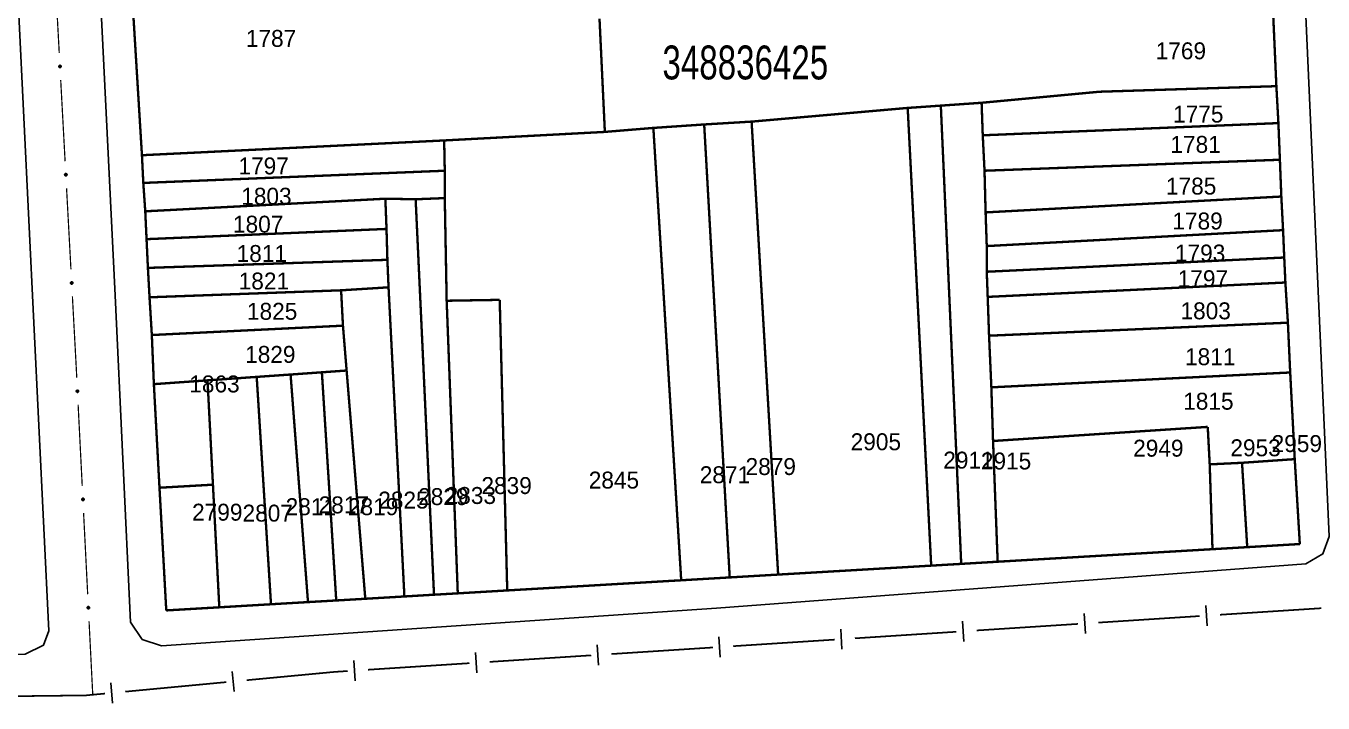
# Model space of a CAD drawing. Extents: x 202481 to 204056, y 4838981 to 4840330.
# Drawn here: x 202939.6 to 203131.1, y 4838990.2 to 4839090.1 of the extents above; entities that cross this region are included whole.
import ezdxf
from ezdxf.enums import TextEntityAlignment as Align

# ---------------------------------------------------------------- set-up
doc = ezdxf.new("R2010")
doc.units = 0
doc.header["$LTSCALE"] = 1.5
doc.header["$MEASUREMENT"] = 0
for name, color, linetype in [('CD_MALHA_LOTES', 7, 'CONTINUOUS'), ('CD_TXT_QUADRA', 7, 'CONTINUOUS'), ('LM-LIM-SETORES-BAIRROS', 250, 'CONTINUOUS'), ('RU-QUADRA', 210, 'CONTINUOUS'), ('SV-EIXO-RUA-PAV', 20, 'CONTINUOUS'), ('SV-RUA-PAVIM', 7, 'CONTINUOUS'), ('Th_NmrPort', 1, 'CONTINUOUS')]:
    doc.layers.add(name, color=color, linetype=linetype)
doc.styles.add('ARIAL', font='ARIAL.SHX')

msp = doc.modelspace()

# ---------------------------------------------------------------- linework, layer by layer
at = {"layer": 'CD_MALHA_LOTES', "linetype": 'Continuous', "const_width": 0.35, "flags": 128}
for points in [[(202956.76, 4839071.06), (202954.96, 4839100.41)], [(203123.66, 4839093.61), (203124.21, 4839081.25)], [(203025.09, 4839074.5), (203024.3, 4839091.22)], [(203080.7, 4839078.8), (203098.08, 4839080.43)], [(203098.08, 4839080.43), (203124.21, 4839081.25)], [(203124.21, 4839081.25), (203124.51, 4839075.8)], [(203069.79, 4839078.04), (203074.68, 4839078.38)], [(203074.68, 4839078.38), (203080.7, 4839078.8)], [(203077.69, 4839010.74), (203074.68, 4839078.38)], [(203080.87, 4839074), (203080.7, 4839078.8)], [(203046.75, 4839076.02), (203069.79, 4839078.04)], [(203073.26, 4839010.48), (203069.79, 4839078.04)], [(203001.37, 4839073.24), (203025.09, 4839074.5)], [(203032.25, 4839075.09), (203025.09, 4839074.5)], [(203032.25, 4839075.09), (203039.75, 4839075.6)], [(203036.36, 4839008.32), (203032.25, 4839075.09)], [(203039.75, 4839075.6), (203046.75, 4839076.02)], [(203043.52, 4839008.74), (203039.75, 4839075.6)], [(203050.67, 4839009.16), (203046.75, 4839076.02)], [(203080.87, 4839074), (203124.51, 4839075.8)], [(203124.51, 4839075.8), (203124.73, 4839070.39)], [(202956.76, 4839071.06), (203001.37, 4839073.24)], [(203001.46, 4839068.77), (203001.37, 4839073.24)], [(203081.13, 4839068.77), (203080.87, 4839074)], [(202956.96, 4839066.97), (202956.76, 4839071.06)], [(202956.96, 4839066.97), (203001.46, 4839068.77)], [(203001.46, 4839064.73), (203001.46, 4839068.77)], [(203081.13, 4839068.77), (203124.73, 4839070.39)], [(203081.29, 4839062.62), (203081.13, 4839068.77)], [(203124.73, 4839070.39), (203124.94, 4839064.96)], [(202957.25, 4839062.78), (202956.96, 4839066.97)], [(203081.29, 4839062.62), (203124.94, 4839064.96)], [(203124.94, 4839064.96), (203125.2, 4839060)], [(202957.25, 4839062.78), (202992.69, 4839064.64)], [(202992.69, 4839064.64), (202997.16, 4839064.56)], [(202992.86, 4839060.18), (202992.69, 4839064.64)], [(202997.16, 4839064.56), (203001.46, 4839064.73)], [(202999.87, 4839006.19), (202997.16, 4839064.56)], [(203001.74, 4839049.58), (203001.46, 4839064.73)], [(202957.44, 4839058.67), (202957.25, 4839062.78)], [(203081.46, 4839057.65), (203081.29, 4839062.62)], [(202957.44, 4839058.67), (202992.86, 4839060.18)], [(202992.99, 4839055.62), (202992.86, 4839060.18)], [(203081.46, 4839057.65), (203125.2, 4839060)], [(203125.2, 4839060), (203125.37, 4839055.96)], [(202957.64, 4839054.43), (202957.44, 4839058.67)], [(203081.46, 4839053.86), (203081.46, 4839057.65)], [(202957.64, 4839054.43), (202992.99, 4839055.62)], [(202993.16, 4839051.56), (202992.99, 4839055.62)], [(203081.46, 4839053.86), (203125.37, 4839055.96)], [(203125.37, 4839055.96), (203125.54, 4839052.27)], [(202957.88, 4839050.09), (202957.64, 4839054.43)], [(203081.6, 4839050.15), (203081.46, 4839053.86)], [(202986.16, 4839051.12), (202993.16, 4839051.56)], [(202995.5, 4839005.93), (202993.16, 4839051.56)], [(203081.6, 4839050.15), (203125.54, 4839052.27)], [(203125.54, 4839052.27), (203125.91, 4839046.34)], [(202957.88, 4839050.09), (202986.16, 4839051.12)], [(202958.22, 4839044.52), (202957.88, 4839050.09)], [(202986.43, 4839045.9), (202986.16, 4839051.12)], [(203001.74, 4839049.58), (203009.57, 4839049.71)], [(203003.38, 4839006.39), (203001.74, 4839049.58)], [(203009.57, 4839049.71), (203010.68, 4839006.82)], [(203081.8, 4839044.42), (203081.6, 4839050.15)], [(202958.22, 4839044.52), (202986.43, 4839045.9)], [(202986.97, 4839039.28), (202986.43, 4839045.9)], [(203081.8, 4839044.42), (203125.91, 4839046.34)], [(203125.91, 4839046.34), (203126.25, 4839038.99)], [(202958.52, 4839037.27), (202958.22, 4839044.52)], [(203082.14, 4839036.8), (203081.8, 4839044.42)], [(202966.44, 4839037.83), (202973.7, 4839038.34)], [(202973.7, 4839038.34), (202978.7, 4839038.69)], [(202975.81, 4839004.78), (202973.7, 4839038.34)], [(202978.7, 4839038.69), (202983.32, 4839039.02)], [(202981.27, 4839005.1), (202978.7, 4839038.69)], [(202983.32, 4839039.02), (202986.97, 4839039.28)], [(202985.44, 4839005.34), (202983.32, 4839039.02)], [(202989.73, 4839005.59), (202986.97, 4839039.28)], [(203082.14, 4839036.8), (203126.25, 4839038.99)], [(203126.25, 4839038.99), (203126.92, 4839026.2)], [(202958.52, 4839037.27), (202966.44, 4839037.83)], [(202959.35, 4839021.98), (202958.52, 4839037.27)], [(202967.24, 4839022.43), (202966.44, 4839037.83)], [(203082.39, 4839028.88), (203082.14, 4839036.8)], [(203082.39, 4839028.88), (203114.08, 4839030.96)], [(203114.08, 4839030.96), (203114.37, 4839025.43)], [(203083.07, 4839011.06), (203082.39, 4839028.88)], [(203114.37, 4839025.43), (203119.14, 4839025.66)], [(203114.78, 4839012.91), (203114.37, 4839025.43)], [(203119.14, 4839025.66), (203126.92, 4839026.2)], [(203119.91, 4839013.21), (203119.14, 4839025.66)], [(203126.92, 4839026.2), (203127.67, 4839013.67)], [(202959.35, 4839021.98), (202967.24, 4839022.43)], [(202960.35, 4839003.87), (202959.35, 4839021.98)], [(202968.18, 4839004.33), (202967.24, 4839022.43)], [(203119.91, 4839013.21), (203114.78, 4839012.91)], [(203127.67, 4839013.67), (203119.91, 4839013.21)], [(203114.78, 4839012.91), (203083.07, 4839011.06)], [(203073.26, 4839010.48), (203050.67, 4839009.16)], [(203077.69, 4839010.74), (203073.26, 4839010.48)], [(203083.07, 4839011.06), (203077.69, 4839010.74)], [(203036.36, 4839008.32), (203010.68, 4839006.82)], [(203043.52, 4839008.74), (203036.36, 4839008.32)], [(203050.67, 4839009.16), (203043.52, 4839008.74)], [(202989.73, 4839005.59), (202985.44, 4839005.34)], [(202995.5, 4839005.93), (202989.73, 4839005.59)], [(202999.87, 4839006.19), (202995.5, 4839005.93)], [(203003.38, 4839006.39), (202999.87, 4839006.19)], [(203010.68, 4839006.82), (203003.38, 4839006.39)], [(202968.18, 4839004.33), (202960.35, 4839003.87)], [(202975.81, 4839004.78), (202968.18, 4839004.33)], [(202981.27, 4839005.1), (202975.81, 4839004.78)], [(202985.44, 4839005.34), (202981.27, 4839005.1)]]:
    msp.add_lwpolyline(points, dxfattribs=at)
at = {"layer": 'LM-LIM-SETORES-BAIRROS'}
for points in [[(203113.979566, 4839001.604119), (203113.7864, 4839004.597893)], [(203078.054269, 4838999.28613), (203077.861104, 4839002.279905)], [(203096.016918, 4839000.445124), (203095.823752, 4839003.438899)], [(203042.128973, 4838996.968142), (203041.935807, 4838999.961917)], [(203060.091621, 4838998.127136), (203059.898455, 4839001.120911)], [(203024.166325, 4838995.809148), (203023.973159, 4838998.802923)], [(202988.241028, 4838993.49116), (202988.047862, 4838996.484935)], [(203006.203676, 4838994.650154), (203006.010511, 4838997.643929)], [(202970.358285, 4838991.889115), (202970.076274, 4838994.875831)], [(202952.437992, 4838990.197049), (202952.155981, 4838993.183764)]]:
    msp.add_lwpolyline(points, dxfattribs=at)
at = {"layer": 'LM-LIM-SETORES-BAIRROS', "const_width": 0.25}
for points in [[(203115.878833, 4839003.229783), (203130.847706, 4839004.195612)], [(203079.953536, 4839000.911795), (203094.92241, 4839001.877623)], [(203097.916185, 4839002.070789), (203112.885058, 4839003.036617)], [(203061.990888, 4838999.752801), (203076.959762, 4839000.718629)], [(203026.065591, 4838997.434813), (203041.034465, 4838998.400641)], [(203044.02824, 4838998.593807), (203058.997113, 4838999.559635)], [(202990.140295, 4838995.116824), (203005.109168, 4838996.082653)], [(203008.102943, 4838996.275818), (203023.071817, 4838997.241647)], [(202972.208423, 4838993.57048), (202985.150857, 4838994.792528)], [(202985.150857, 4838994.792528), (202985.23, 4838994.8)], [(202985.23, 4838994.8), (202987.14652, 4838994.923659)], [(202954.28813, 4838991.878414), (202969.221708, 4838993.288469)], [(202936.314807, 4838991.186786), (202948.313975, 4838991.328054)], [(202948.313975, 4838991.328054), (202948.48, 4838991.33)], [(202948.48, 4838991.33), (202951.301415, 4838991.596403)]]:
    msp.add_lwpolyline(points, dxfattribs=at)
at = {"layer": 'RU-QUADRA', "linetype": 'Continuous', "const_width": 0.18, "flags": 128}
msp.add_lwpolyline([(203123.66, 4839093.61), (203124.21, 4839081.25), (203124.51, 4839075.8), (203124.73, 4839070.39), (203124.94, 4839064.96), (203125.2, 4839060), (203125.37, 4839055.96), (203125.54, 4839052.27), (203125.91, 4839046.34), (203126.25, 4839038.99), (203126.92, 4839026.2), (203127.67, 4839013.67), (203119.91, 4839013.21), (203114.78, 4839012.91), (203083.07, 4839011.06), (203077.69, 4839010.74), (203073.26, 4839010.48), (203050.67, 4839009.16), (203043.52, 4839008.74), (203036.36, 4839008.32), (203010.68, 4839006.82), (203003.38, 4839006.39), (202999.87, 4839006.19), (202995.5, 4839005.93), (202989.73, 4839005.59), (202985.44, 4839005.34), (202981.27, 4839005.1), (202975.81, 4839004.78), (202968.18, 4839004.33), (202960.35, 4839003.87), (202959.35, 4839021.98), (202958.52, 4839037.27), (202958.22, 4839044.52), (202957.88, 4839050.09), (202957.64, 4839054.43), (202957.44, 4839058.67), (202957.25, 4839062.78), (202956.96, 4839066.97), (202956.76, 4839071.06), (202954.96, 4839100.41)], dxfattribs=at)
at = {"layer": 'SV-EIXO-RUA-PAV', "const_width": 0.18}
for points in [[(202943.90476, 4839098.139933), (202944.552706, 4839086.157439)], [(202944.768689, 4839082.163274), (202945.416635, 4839070.18078)], [(202945.632618, 4839066.186616), (202946.280564, 4839054.204122)], [(202946.496547, 4839050.209957), (202947.036502, 4839040.224545)], [(202947.036502, 4839040.224545), (202947.06, 4839039.79)], [(202947.06, 4839039.79), (202947.138847, 4839038.227168)], [(202947.340395, 4839034.232249), (202947.94504, 4839022.247491)], [(202948.146589, 4839018.252572), (202948.751234, 4839006.267815)], [(202948.952783, 4839002.272896), (202949.456654, 4838992.285598)], [(202949.456654, 4838992.285598), (202949.500006, 4838991.426311)]]:
    msp.add_lwpolyline(points, dxfattribs=at)
at = {"layer": 'SV-EIXO-RUA-PAV'}
for points in [[(202944.762859, 4839084.309772), (202944.799719, 4839084.277625), (202944.824824, 4839084.242459), (202944.837322, 4839084.207102), (202944.840218, 4839084.172979), (202944.83925, 4839084.137735), (202944.830434, 4839084.102418), (202944.811967, 4839084.065387), (202944.779979, 4839084.028185), (202944.742265, 4839084.004835), (202944.708257, 4839083.990728), (202944.672849, 4839083.985659), (202944.638627, 4839083.987173), (202944.602244, 4839083.997544), (202944.564899, 4839084.016625), (202944.52827, 4839084.049695), (202944.503894, 4839084.08434), (202944.492704, 4839084.118856), (202944.487833, 4839084.154485), (202944.489253, 4839084.190454), (202944.498106, 4839084.225073), (202944.517386, 4839084.262638), (202944.550506, 4839084.298359), (202944.584782, 4839084.323066), (202944.619132, 4839084.334737), (202944.654317, 4839084.338743), (202944.689677, 4839084.338202), (202944.725549, 4839084.330818), (202944.762859, 4839084.309772)], [(202945.626788, 4839068.333113), (202945.663648, 4839068.300966), (202945.688753, 4839068.2658), (202945.701251, 4839068.230444), (202945.704147, 4839068.19632), (202945.703179, 4839068.161077), (202945.694363, 4839068.125759), (202945.675896, 4839068.088728), (202945.643908, 4839068.051526), (202945.606194, 4839068.028176), (202945.572186, 4839068.014069), (202945.536778, 4839068.009), (202945.502556, 4839068.010514), (202945.466173, 4839068.020885), (202945.428828, 4839068.039966), (202945.392199, 4839068.073037), (202945.367823, 4839068.107681), (202945.356633, 4839068.142197), (202945.351762, 4839068.177826), (202945.353182, 4839068.213795), (202945.362035, 4839068.248414), (202945.381315, 4839068.28598), (202945.414435, 4839068.3217), (202945.448711, 4839068.346407), (202945.483061, 4839068.358079), (202945.518246, 4839068.362084), (202945.553606, 4839068.361543), (202945.589477, 4839068.354159), (202945.626788, 4839068.333113)], [(202946.490717, 4839052.356454), (202946.527577, 4839052.324307), (202946.552682, 4839052.289142), (202946.56518, 4839052.253785), (202946.568076, 4839052.219661), (202946.567108, 4839052.184418), (202946.558292, 4839052.1491), (202946.539825, 4839052.112069), (202946.507837, 4839052.074868), (202946.470122, 4839052.051517), (202946.436115, 4839052.03741), (202946.400707, 4839052.032341), (202946.366485, 4839052.033855), (202946.330102, 4839052.044226), (202946.292757, 4839052.063307), (202946.256128, 4839052.096378), (202946.231752, 4839052.131022), (202946.220562, 4839052.165538), (202946.215691, 4839052.201167), (202946.217111, 4839052.237136), (202946.225964, 4839052.271755), (202946.245244, 4839052.309321), (202946.278364, 4839052.345041), (202946.31264, 4839052.369748), (202946.34699, 4839052.38142), (202946.382175, 4839052.385425), (202946.417535, 4839052.384884), (202946.453406, 4839052.3775), (202946.490717, 4839052.356454)], [(202947.342322, 4839036.378753), (202947.379065, 4839036.346473), (202947.404043, 4839036.311217), (202947.416413, 4839036.275815), (202947.419186, 4839036.241682), (202947.418091, 4839036.206442), (202947.409147, 4839036.171156), (202947.390546, 4839036.134192), (202947.358424, 4839036.097106), (202947.320625, 4839036.073892), (202947.286567, 4839036.059908), (202947.251141, 4839036.054967), (202947.216925, 4839036.056605), (202947.180579, 4839036.067107), (202947.143304, 4839036.086323), (202947.106795, 4839036.119526), (202947.082544, 4839036.154258), (202947.071478, 4839036.188814), (202947.066736, 4839036.224461), (202947.068286, 4839036.260425), (202947.077265, 4839036.295011), (202947.09668, 4839036.332507), (202947.129929, 4839036.368107), (202947.164294, 4839036.39269), (202947.198685, 4839036.404238), (202947.233885, 4839036.408116), (202947.269243, 4839036.407447), (202947.305087, 4839036.399934), (202947.342322, 4839036.378753)], [(202948.148516, 4839020.399077), (202948.185259, 4839020.366797), (202948.210237, 4839020.331541), (202948.222607, 4839020.296139), (202948.22538, 4839020.262005), (202948.224284, 4839020.226765), (202948.215341, 4839020.19148), (202948.19674, 4839020.154516), (202948.164617, 4839020.11743), (202948.126819, 4839020.094216), (202948.092761, 4839020.080232), (202948.057334, 4839020.075291), (202948.023118, 4839020.076929), (202947.986773, 4839020.087431), (202947.949498, 4839020.106647), (202947.912988, 4839020.13985), (202947.888737, 4839020.174582), (202947.877672, 4839020.209138), (202947.87293, 4839020.244785), (202947.87448, 4839020.280748), (202947.883459, 4839020.315335), (202947.902874, 4839020.352831), (202947.936122, 4839020.388431), (202947.970487, 4839020.413014), (202948.004879, 4839020.424561), (202948.040078, 4839020.42844), (202948.075437, 4839020.427771), (202948.111281, 4839020.420257), (202948.148516, 4839020.399077)], [(202948.954709, 4839004.4194), (202948.991453, 4839004.387121), (202949.016431, 4839004.351864), (202949.0288, 4839004.316463), (202949.031574, 4839004.282329), (202949.030478, 4839004.247089), (202949.021534, 4839004.211804), (202949.002933, 4839004.17484), (202948.970811, 4839004.137754), (202948.933013, 4839004.11454), (202948.898954, 4839004.100556), (202948.863528, 4839004.095615), (202948.829312, 4839004.097253), (202948.792967, 4839004.107755), (202948.755691, 4839004.126971), (202948.719182, 4839004.160173), (202948.694931, 4839004.194906), (202948.683866, 4839004.229462), (202948.679124, 4839004.265108), (202948.680673, 4839004.301072), (202948.689652, 4839004.335658), (202948.709068, 4839004.373154), (202948.742316, 4839004.408755), (202948.776681, 4839004.433338), (202948.811073, 4839004.444885), (202948.846272, 4839004.448764), (202948.881631, 4839004.448095), (202948.917475, 4839004.440581), (202948.954709, 4839004.4194)]]:
    msp.add_lwpolyline(points, close=True, dxfattribs=at)
for points in [[(202944.489253, 4839084.190454), (202944.503894, 4839084.08434)], [(202944.494549, 4839084.203464), (202944.515247, 4839084.073398)], [(202944.498106, 4839084.225073), (202944.52827, 4839084.049695)], [(202944.51042, 4839084.238485), (202944.545702, 4839084.040882)], [(202944.517386, 4839084.262638), (202944.564899, 4839084.016625)], [(202944.535681, 4839084.276747), (202944.582896, 4839084.010097)], [(202944.550506, 4839084.298359), (202944.602244, 4839083.997544)], [(202944.566761, 4839084.308491), (202944.619133, 4839083.997024)], [(202944.584782, 4839084.323066), (202944.638627, 4839083.987173)], [(202944.601376, 4839084.325394), (202944.655074, 4839083.989402)], [(202944.619132, 4839084.334737), (202944.672849, 4839083.985659)], [(202944.636434, 4839084.334123), (202944.687849, 4839083.989808)], [(202944.654317, 4839084.338743), (202944.708257, 4839083.990728)], [(202944.673296, 4839084.33475), (202944.726773, 4839084.002845)], [(202944.689677, 4839084.338202), (202944.742265, 4839084.004835)], [(202944.707727, 4839084.329779), (202944.761314, 4839084.021111)], [(202944.725549, 4839084.330818), (202944.779979, 4839084.028185)], [(202944.742454, 4839084.319358), (202944.793904, 4839084.050203)], [(202944.762859, 4839084.309772), (202944.811967, 4839084.065387)], [(202944.782225, 4839084.291445), (202944.82038, 4839084.091264)], [(202944.799719, 4839084.277625), (202944.830434, 4839084.102418)], [(202944.814117, 4839084.25764), (202944.833379, 4839084.128863)], [(202944.824824, 4839084.242459), (202944.83925, 4839084.137735)], [(202945.353182, 4839068.213795), (202945.367823, 4839068.107681)], [(202945.358478, 4839068.226805), (202945.379176, 4839068.096739)], [(202945.362035, 4839068.248414), (202945.392199, 4839068.073037)], [(202945.374349, 4839068.261826), (202945.409631, 4839068.064223)], [(202945.381315, 4839068.28598), (202945.428828, 4839068.039966)], [(202945.39961, 4839068.300088), (202945.446825, 4839068.033438)], [(202945.414435, 4839068.3217), (202945.466173, 4839068.020885)], [(202945.43069, 4839068.331832), (202945.483061, 4839068.020365)], [(202945.448711, 4839068.346407), (202945.502556, 4839068.010514)], [(202945.465305, 4839068.348736), (202945.519003, 4839068.012743)], [(202945.483061, 4839068.358079), (202945.536778, 4839068.009)], [(202945.500362, 4839068.357464), (202945.551778, 4839068.013149)], [(202945.518246, 4839068.362084), (202945.572186, 4839068.014069)], [(202945.537225, 4839068.358091), (202945.590702, 4839068.026186)], [(202945.553606, 4839068.361543), (202945.606194, 4839068.028176)], [(202945.571656, 4839068.35312), (202945.625243, 4839068.044452)], [(202945.589477, 4839068.354159), (202945.643908, 4839068.051526)], [(202945.606383, 4839068.342699), (202945.657833, 4839068.073545)], [(202945.626788, 4839068.333113), (202945.675896, 4839068.088728)], [(202945.646154, 4839068.314786), (202945.684309, 4839068.114605)], [(202945.663648, 4839068.300966), (202945.694363, 4839068.125759)], [(202945.678046, 4839068.280982), (202945.697308, 4839068.152204)], [(202945.688753, 4839068.2658), (202945.703179, 4839068.161077)], [(202946.217111, 4839052.237136), (202946.231752, 4839052.131022)], [(202946.222407, 4839052.250146), (202946.243105, 4839052.12008)], [(202946.225964, 4839052.271755), (202946.256128, 4839052.096378)], [(202946.238278, 4839052.285167), (202946.27356, 4839052.087564)], [(202946.245244, 4839052.309321), (202946.292757, 4839052.063307)], [(202946.263539, 4839052.323429), (202946.310754, 4839052.056779)], [(202946.278364, 4839052.345041), (202946.330102, 4839052.044226)], [(202946.294619, 4839052.355173), (202946.34699, 4839052.043707)], [(202946.31264, 4839052.369748), (202946.366485, 4839052.033855)], [(202946.329234, 4839052.372077), (202946.382932, 4839052.036085)], [(202946.34699, 4839052.38142), (202946.400707, 4839052.032341)], [(202946.364291, 4839052.380805), (202946.415706, 4839052.03649)], [(202946.382175, 4839052.385425), (202946.436115, 4839052.03741)], [(202946.401154, 4839052.381432), (202946.45463, 4839052.049527)], [(202946.417535, 4839052.384884), (202946.470122, 4839052.051517)], [(202946.435585, 4839052.376461), (202946.489172, 4839052.067793)], [(202946.453406, 4839052.3775), (202946.507837, 4839052.074868)], [(202946.470312, 4839052.36604), (202946.521762, 4839052.096886)], [(202946.490717, 4839052.356454), (202946.539825, 4839052.112069)], [(202946.510083, 4839052.338128), (202946.548238, 4839052.137947)], [(202946.527577, 4839052.324307), (202946.558292, 4839052.1491)], [(202946.541975, 4839052.304323), (202946.561237, 4839052.175545)], [(202946.552682, 4839052.289142), (202946.567108, 4839052.184418)], [(202947.077265, 4839036.295011), (202947.106795, 4839036.119526)], [(202947.089626, 4839036.308379), (202947.124195, 4839036.110649)], [(202947.09668, 4839036.332507), (202947.143304, 4839036.086323)], [(202947.115026, 4839036.346549), (202947.161277, 4839036.07973)], [(202947.129929, 4839036.368107), (202947.180579, 4839036.067107)], [(202947.14622, 4839036.378181), (202947.197466, 4839036.066527)], [(202947.164294, 4839036.39269), (202947.216925, 4839036.056605)], [(202947.180896, 4839036.394959), (202947.23338, 4839036.058775)], [(202947.198685, 4839036.404238), (202947.251141, 4839036.054967)], [(202947.215985, 4839036.403561), (202947.266156, 4839036.059062)], [(202947.233885, 4839036.408116), (202947.286567, 4839036.059908)], [(202947.252849, 4839036.404054), (202947.305126, 4839036.071958)], [(202947.269243, 4839036.407447), (202947.320625, 4839036.073892)], [(202947.287263, 4839036.398959), (202947.339734, 4839036.0901)], [(202947.305087, 4839036.399934), (202947.358424, 4839036.097106)], [(202947.321951, 4839036.388413), (202947.372429, 4839036.119074)], [(202947.342322, 4839036.378753), (202947.390546, 4839036.134192)], [(202947.361622, 4839036.360357), (202947.399053, 4839036.160039)], [(202947.379065, 4839036.346473), (202947.409147, 4839036.171156)], [(202947.393391, 4839036.326437), (202947.412188, 4839036.19759)], [(202947.404043, 4839036.311217), (202947.418091, 4839036.206442)], [(202947.068286, 4839036.260425), (202947.082544, 4839036.154258)], [(202947.073629, 4839036.273415), (202947.093857, 4839036.143275)], [(202947.87448, 4839020.280748), (202947.888737, 4839020.174582)], [(202947.879823, 4839020.293739), (202947.900051, 4839020.163599)], [(202947.883459, 4839020.315335), (202947.912988, 4839020.13985)], [(202947.89582, 4839020.328703), (202947.930388, 4839020.130973)], [(202947.902874, 4839020.352831), (202947.949498, 4839020.106647)], [(202947.921219, 4839020.366873), (202947.967471, 4839020.100054)], [(202947.936122, 4839020.388431), (202947.986773, 4839020.087431)], [(202947.952414, 4839020.398505), (202948.00366, 4839020.086851)], [(202947.970487, 4839020.413014), (202948.023118, 4839020.076929)], [(202947.98709, 4839020.415283), (202948.039574, 4839020.079099)], [(202948.004879, 4839020.424561), (202948.057334, 4839020.075291)], [(202948.022179, 4839020.423884), (202948.072349, 4839020.079386)], [(202948.040078, 4839020.42844), (202948.092761, 4839020.080232)], [(202948.059043, 4839020.424378), (202948.11132, 4839020.092282)], [(202948.075437, 4839020.427771), (202948.126819, 4839020.094216)], [(202948.093456, 4839020.419283), (202948.145928, 4839020.110423)], [(202948.111281, 4839020.420257), (202948.164617, 4839020.11743)], [(202948.128145, 4839020.408737), (202948.178622, 4839020.139398)], [(202948.148516, 4839020.399077), (202948.19674, 4839020.154516)], [(202948.167815, 4839020.38068), (202948.205247, 4839020.180363)], [(202948.185259, 4839020.366797), (202948.215341, 4839020.19148)], [(202948.199584, 4839020.34676), (202948.218381, 4839020.217914)], [(202948.210237, 4839020.331541), (202948.224284, 4839020.226765)], [(202948.680673, 4839004.301072), (202948.694931, 4839004.194906)], [(202948.686016, 4839004.314063), (202948.706245, 4839004.183923)], [(202948.689652, 4839004.335658), (202948.719182, 4839004.160173)], [(202948.702014, 4839004.349026), (202948.736582, 4839004.151297)], [(202948.709068, 4839004.373154), (202948.755691, 4839004.126971)], [(202948.727413, 4839004.387197), (202948.773665, 4839004.120377)], [(202948.742316, 4839004.408755), (202948.792967, 4839004.107755)], [(202948.758607, 4839004.418828), (202948.809853, 4839004.107174)], [(202948.776681, 4839004.433338), (202948.829312, 4839004.097253)], [(202948.793284, 4839004.435607), (202948.845767, 4839004.099423)], [(202948.811073, 4839004.444885), (202948.863528, 4839004.095615)], [(202948.828372, 4839004.444208), (202948.878543, 4839004.09971)], [(202948.846272, 4839004.448764), (202948.898954, 4839004.100556)], [(202948.865236, 4839004.444702), (202948.917514, 4839004.112606)], [(202948.881631, 4839004.448095), (202948.933013, 4839004.11454)], [(202948.89965, 4839004.439607), (202948.952121, 4839004.130747)], [(202948.917475, 4839004.440581), (202948.970811, 4839004.137754)], [(202948.934338, 4839004.42906), (202948.984816, 4839004.159722)], [(202948.954709, 4839004.4194), (202949.002933, 4839004.17484)], [(202948.974009, 4839004.401004), (202949.011441, 4839004.200686)], [(202948.991453, 4839004.387121), (202949.021534, 4839004.211804)], [(202949.005778, 4839004.367084), (202949.024575, 4839004.238238)], [(202949.016431, 4839004.351864), (202949.030478, 4839004.247089)]]:
    msp.add_lwpolyline(points, dxfattribs=at)
at = {"layer": 'SV-RUA-PAVIM', "linetype": 'Continuous'}
msp.add_polyline3d([(202952.79, 4839050.36, 9.67), (202946.96, 4839169.22, 11.98), (202947.51, 4839170.75, 12.02), (202949.07, 4839171.87, 12.2), (203019.53, 4839175.39, 12.36), (203120.44, 4839180.87, 12.81), (203123.19, 4839179.84, 12.81), (203124.57, 4839177.67, 12.81), (203128.3, 4839097.14, 12.07), (203131.98, 4839014.76, 11.63), (203131.06, 4839012.22, 11.63), (203128.58, 4839010.74, 11.57), (203041.57, 4839004.22, 10.02), (202959.66, 4838998.64, 8.7), (202956.8, 4838999.56, 8.7), (202955.08, 4839002.13, 8.7)], close=True, dxfattribs=at)
msp.add_polyline3d([(202860.99, 4838996.49, 8.99), (202939.5, 4838997.42, 8.39), (202942.23, 4838998.72, 8.58), (202943.04, 4839000.85, 8.61), (202937.87, 4839106.98, 10.84), (202934.37, 4839164.95, 11.82), (202933.42, 4839167.58, 12.18), (202931.86, 4839169.36, 12.19), (202929.65, 4839170.23, 12.2), (202841.54, 4839167.15, 12.18), (202770.36, 4839164.7, 12.04), (202768.84, 4839163.86, 12.05), (202768.08, 4839162.08, 12.05), (202772.24, 4839077.34, 9.53)], dxfattribs=at)

# ---------------------------------------------------------------- texts
at = {"layer": 'CD_TXT_QUADRA', "style": 'ARIAL', "width": 0.7}
msp.add_text('348836425', height=5, dxfattribs=at).set_placement((203033.59, 4839082.25))
at = {"layer": 'Th_NmrPort', "color": 1}
for s, p in [('1787', (202972.096667, 4839088.3)), ('1769', (203106.396667, 4839086.47)), ('1775', (203108.966667, 4839077.13)), ('1781', (203108.566667, 4839072.66)), ('1797', (202971.006667, 4839069.48)), ('1785', (203107.91, 4839066.5)), ('1803', (202971.416667, 4839065.01)), ('1807', (202970.196667, 4839060.88)), ('1789', (203108.86, 4839061.35)), ('1811', (202970.736667, 4839056.55)), ('1793', (203109.236667, 4839056.62)), ('1821', (202971.04, 4839052.49)), ('1797', (203109.646667, 4839052.83)), ('1825', (202972.26, 4839048.02)), ('1803', (203110.056667, 4839048.09)), ('1829', (202971.99, 4839041.66)), ('1811', (203110.726667, 4839041.32)), ('1863', (202963.75, 4839037.296667)), ('1815', (203110.456667, 4839034.75)), ('2905', (203061.37, 4839028.766667)), ('2949', (203103.07, 4839027.816667)), ('2953', (203117.42, 4839027.873333)), ('2959', (203123.51, 4839028.496667)), ('2911', (203075.04, 4839026.056667)), ('2915', (203080.59, 4839025.926667)), ('2871', (203039.1, 4839023.896667)), ('2879', (203045.86, 4839025.106667)), ('2839', (203006.87, 4839022.3)), ('2845', (203022.71, 4839023.11)), ('2825', (202991.64, 4839020.153333)), ('2829', (202997.53, 4839020.67)), ('2833', (203001.59, 4839020.833333)), ('2799', (202964.16, 4839018.37)), ('2807', (202971.61, 4839018.23)), ('2811', (202977.97, 4839019.18)), ('2817', (202982.84, 4839019.45)), ('2819', (202987.17, 4839019.18))]:
    msp.add_text(s, height=2.5, dxfattribs=at).set_placement(p, align=Align.MIDDLE_LEFT)

doc.saveas('drawing.dxf')
